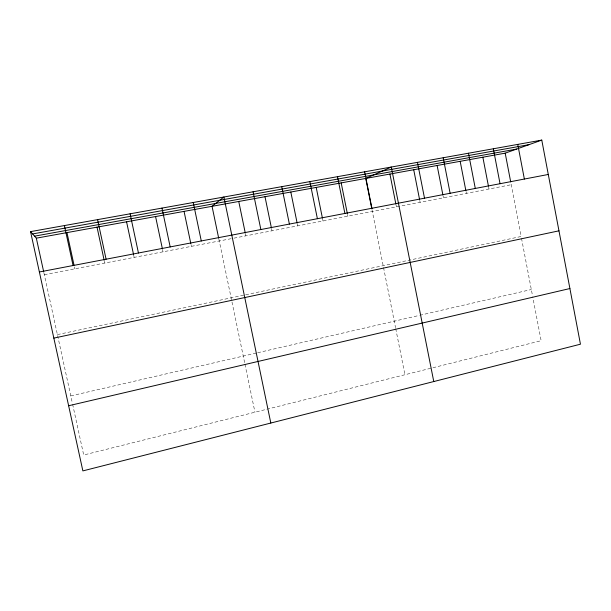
<?xml version="1.0" encoding="UTF-8"?>
<svg xmlns="http://www.w3.org/2000/svg" width="611" height="611" viewBox="0 0 611 611"><rect width="100%" height="100%" fill="white"/><g stroke="black" fill="none" stroke-linecap="round" stroke-linejoin="round"><path stroke-width="0.46" stroke-dasharray="3.06 2.29" d="M70.792 395.905L256.811 352.937M257.72 352.723L418 315.704M419.803 315.284L531.326 289.522M57.396 334.599L244.782 294.96M245.691 294.769L521.16 236.488L510.888 182.857M44.313 274.698L233.02 238.328M233.944 238.153L511.239 184.713M43.916 272.873L72.404 403.298M72.61 404.23L83.699 455.004L541.14 340.701L532.731 296.847M74.405 266.969L74.809 268.825M104.351 261.21L104.748 263.051M162.641 249.96L163.03 251.816M133.572 254.65L134.153 257.384M191.014 244.515L191.403 246.355M218.891 239.153L244.767 363.324M244.95 364.232L254.955 412.211M245.477 233.998L245.859 235.854M271.62 228.972L272.002 230.821M297.336 224.031L297.71 225.864M322.623 219.128L322.998 220.991M371.977 209.642L383.166 265.686M383.532 267.534L395.531 327.664M395.714 328.588L404.933 374.742M347.499 214.346L347.873 216.195M396.065 205.021L396.424 206.839M419.749 200.416L420.116 202.272M443.082 195.932L443.441 197.781M488.632 187.126L488.991 188.998M466.04 191.526L466.392 193.351M521.511 238.321L532.555 295.93"/><path stroke-width="0.92" d="M30.55 231.63L36.332 238.168L505.198 153.155L541.774 140.102L580.45 344.199L82.875 470.898L30.55 231.63L541.774 140.102M68.631 405.742L569.903 288.537M53.837 338.112L558.966 230.828M39.371 271.987L548.288 174.463M32.589 233.937L529.011 144.654M34.552 236.151L516.593 149.092M36.332 238.168L43.717 271.956M66.966 232.615L74.007 265.105M64.407 225.566L73.068 265.525M97.584 219.632L106.085 259.201M97.034 227.162L104.16 260.294M155.568 216.546L162.442 249.036M130.097 213.804L138.445 253M126.569 221.808L133.572 254.65M184.056 211.383L190.823 243.59M161.976 208.099L170.179 246.92M218.7 238.244L212.048 206.312L223.886 197.017L270.818 423.041M193.236 202.501L201.286 240.955M238.748 201.47L245.286 233.066M264.998 196.711L271.437 228.056M253.084 191.785L260.859 229.545M290.813 192.03L297.152 223.122M281.74 186.661L289.385 224.077M316.208 187.424L322.432 218.196M309.869 181.62L317.392 218.707M364.63 171.813L371.908 208.267M371.794 208.725L365.752 178.443L391.284 167.047L433.772 381.547M341.182 182.895L347.315 213.422M337.501 176.671L344.894 213.438M389.925 174.059L395.882 204.105M417.466 162.358L424.508 198.185M413.716 169.743L419.566 199.484M443.196 157.753L450.124 193.275M437.125 165.497L442.899 195.008M482.858 157.21L488.449 186.195M468.477 153.224L475.297 188.448M460.175 161.319L465.857 190.609M517.754 144.402L524.368 179.046M505.198 153.155L510.704 181.925M493.329 148.771L500.042 183.712"/></g></svg>
